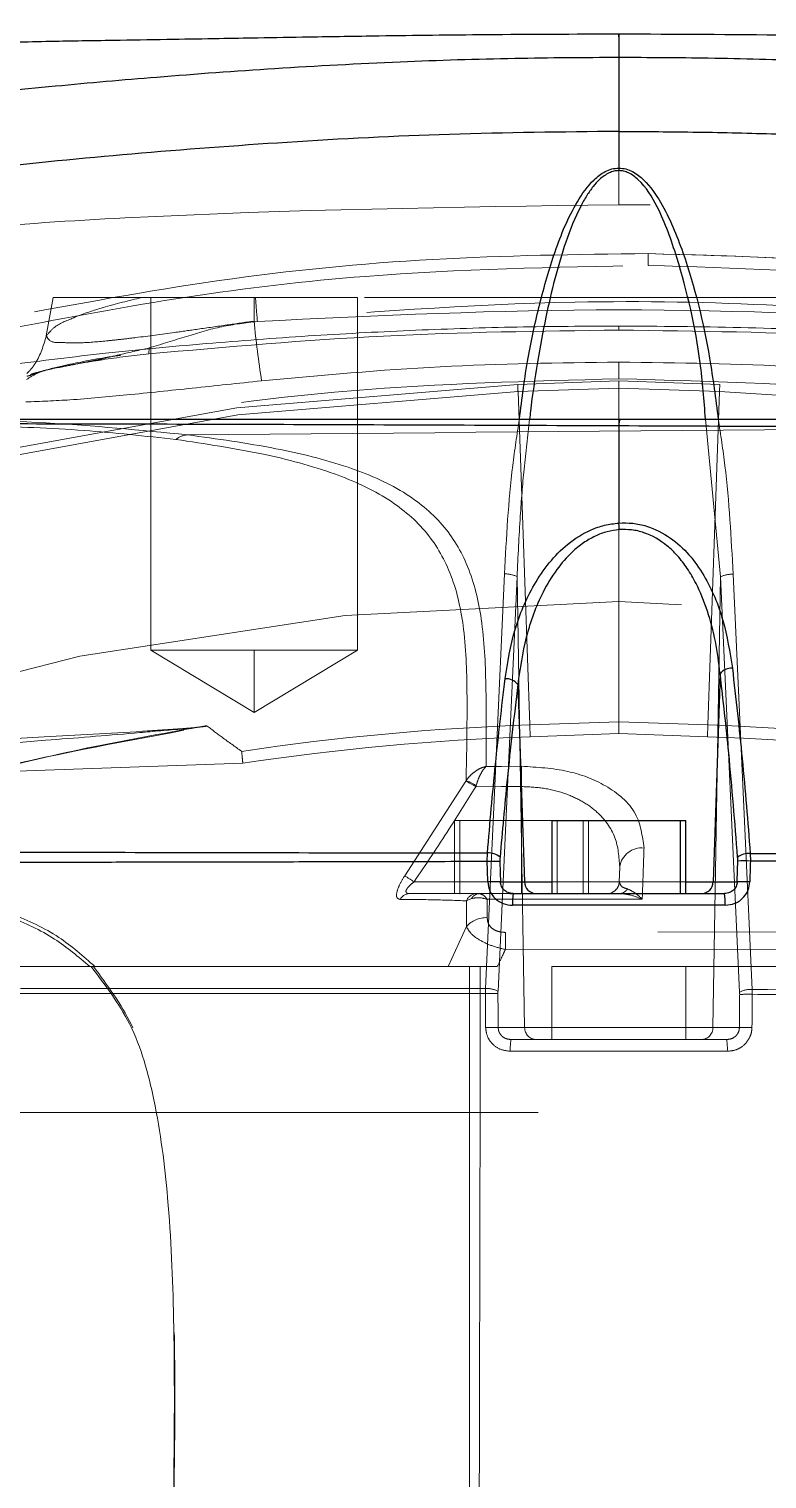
# Model space of a CAD drawing. Header units: millimetres. Extents: x 126 to 938, y 244 to 707.
# Drawn here: x 786.261 to 787.778, y 564.884 to 567.864 of the extents above; entities that cross this region are included whole.
import ezdxf

# ---------------------------------------------------------------- set-up
doc = ezdxf.new("R2010")
doc.units = ezdxf.units.MM
doc.linetypes.add('HIDDEN', pattern=[1.905, 1.27, -0.635])

msp = doc.modelspace()

# ---------------------------------------------------------------- linework, layer by layer
at = {"color": 7, "linetype": 'HIDDEN', "lineweight": 18}
for p, q in [((787.4737, 567.5031), (787.4737, 567.8479)), ((786.3105, 567.3123), (786.2966, 567.2335)), ((786.3105, 567.3123), (786.4928, 567.3123)), ((786.7237, 567.3123), (786.3105, 567.3123)), ((786.7265, 567.3123), (786.4928, 567.3123)), ((786.5112, 566.5873), (786.5112, 567.3123)), ((786.5112, 567.3123), (786.9362, 567.3123)), ((786.9362, 567.3123), (786.5112, 567.3123)), ((786.7237, 567.2638), (786.7237, 567.3123)), ((788.2237, 567.3123), (786.7237, 567.3123)), ((788.2209, 567.3123), (786.7265, 567.3123)), ((786.9362, 566.5873), (786.9362, 567.3123)), ((787.4737, 567.2453), (787.4737, 567.2538)), ((786.5081, 567.2087), (786.5077, 567.1964)), ((787.4737, 567.1453), (787.4737, 567.1797)), ((787.2661, 567.1336), (787.4737, 567.1409)), ((787.4737, 567.1409), (787.2661, 567.1336)), ((787.2666, 567.119), (787.4737, 567.1263)), ((787.2666, 567.119), (787.2905, 566.4341)), ((787.4737, 567.1409), (787.6814, 567.1336)), ((787.4737, 567.1263), (787.4737, 567.1409)), ((787.6814, 567.1336), (787.4737, 567.1409)), ((787.4737, 567.1263), (787.6808, 567.119)), ((787.4737, 567.1263), (787.4737, 566.4405)), ((787.6808, 567.119), (787.6569, 566.4341)), ((790.7418, 567.0623), (785.9837, 567.0623)), ((787.6829, 566.7382), (787.652, 567.0623)), ((787.2645, 566.7386), (787.2801, 565.8118)), ((787.6829, 566.7382), (787.6673, 565.8118)), ((786.5112, 566.5873), (786.7237, 566.5873)), ((786.7237, 566.5873), (786.5112, 566.5873)), ((786.5112, 566.5873), (786.7237, 566.4596)), ((786.7237, 566.5873), (786.9362, 566.5873)), ((786.9362, 566.5873), (786.7237, 566.5873)), ((786.7237, 566.4596), (786.7237, 566.5873)), ((786.7237, 566.4596), (786.7237, 566.5873)), ((786.7237, 566.4596), (786.9362, 566.5873)), ((787.4737, 566.4405), (787.2905, 566.4341)), ((787.2913, 566.4096), (787.2905, 566.4341)), ((787.4737, 566.416), (787.4737, 566.4405)), ((787.6569, 566.4341), (787.4737, 566.4405)), ((787.6561, 566.4096), (787.6569, 566.4341)), ((787.4737, 566.416), (787.2913, 566.4096)), ((787.6561, 566.4096), (787.4737, 566.416)), ((786.7006, 566.3553), (782.9926, 566.2256)), ((787.1591, 566.3183), (787.0334, 566.1237)), ((787.2737, 566.3072), (787.2737, 566.1114)), ((787.4007, 566.2373), (787.1362, 566.2373)), ((787.1362, 566.2373), (787.1362, 566.0873)), ((787.1467, 566.0868), (787.1467, 566.2373)), ((787.1467, 566.2373), (787.4112, 566.2373)), ((787.3467, 566.2373), (787.3362, 566.2373)), ((787.3467, 566.0873), (787.3467, 566.2373)), ((787.6112, 566.2373), (787.3467, 566.2373)), ((787.4007, 566.0873), (787.4007, 566.2373)), ((787.4112, 566.0873), (787.4112, 566.2373)), ((787.4756, 566.1422), (787.4746, 566.1114)), ((787.2737, 566.1114), (787.0528, 566.1114)), ((787.4746, 566.1114), (787.2737, 566.1114)), ((787.2737, 566.1114), (787.2737, 566.0873)), ((787.3362, 566.1114), (787.6112, 566.1114)), ((787.0435, 566.0873), (787.2737, 566.0873)), ((787.1381, 566.0873), (787.0435, 566.0873)), ((787.1381, 566.0873), (787.4007, 566.0873)), ((787.1467, 566.0868), (787.1381, 566.0873)), ((787.1669, 566.0873), (787.1467, 566.0868)), ((787.1603, 566.0723), (787.171, 566.0771)), ((787.2357, 566.0873), (787.1669, 566.0873)), ((787.1816, 566.0873), (787.1669, 566.0873)), ((787.187, 566.0873), (787.1816, 566.0873)), ((787.2357, 566.0873), (787.187, 566.0873)), ((787.3038, 566.0873), (787.2565, 566.0873)), ((787.2737, 566.0873), (787.4496, 566.0873)), ((787.6436, 566.0873), (787.3038, 566.0873)), ((787.3114, 566.0873), (787.4112, 566.0873)), ((787.4755, 566.0873), (787.3114, 566.0873)), ((787.6007, 566.0873), (787.3362, 566.0873)), ((787.3467, 566.0873), (787.6112, 566.0873)), ((787.4496, 566.0873), (787.4755, 566.0873)), ((787.6909, 566.0873), (787.6436, 566.0873)), ((787.1604, 566.0196), (787.1229, 565.9373)), ((784.1954, 565.9373), (786.3863, 565.9373)), ((786.3863, 565.9373), (786.3887, 565.9373)), ((786.3887, 565.9373), (786.3937, 565.9373)), ((786.3965, 565.9373), (786.3937, 565.9373)), ((786.3937, 565.9373), (786.3965, 565.9373)), ((787.167, 565.9373), (787.1229, 565.9373)), ((787.1229, 565.9373), (787.2238, 565.9373)), ((787.167, 565.9373), (787.1888, 565.9373)), ((790.7825, 565.9373), (787.1888, 565.9373)), ((790.7458, 565.9373), (787.2238, 565.9373)), ((787.3362, 565.7873), (787.3362, 565.9373)), ((787.3362, 565.9373), (787.6112, 565.9373)), ((787.6112, 565.9373), (787.3362, 565.9373)), ((787.6112, 565.7873), (787.6112, 565.9373)), ((787.7481, 565.8803), (787.748, 565.8903)), ((787.2258, 565.8118), (787.2801, 565.8118)), ((787.2801, 565.8118), (787.6673, 565.8118)), ((787.6673, 565.8118), (787.7216, 565.8118)), ((787.2521, 565.7873), (787.6953, 565.7873)), ((787.3042, 565.7873), (787.2521, 565.7873)), ((787.6432, 565.7873), (787.3042, 565.7873)), ((787.3362, 565.7873), (787.6112, 565.7873)), ((787.6112, 565.7873), (787.3362, 565.7873)), ((787.6953, 565.7873), (787.6432, 565.7873)), ((787.6967, 565.7631), (787.2507, 565.7631)), ((791.1026, 565.6373), (783.5228, 565.6373)), ((791.118, 565.6373), (783.8929, 565.6373))]:
    msp.add_line(p, q, dxfattribs=at)
at = {"color": 7, "linetype": 'Continuous', "lineweight": 25}
for p, q in [((787.4737, 567.8056), (787.4737, 567.6537)), ((787.4737, 567.6537), (787.4737, 567.5785)), ((787.4737, 567.5785), (787.4737, 567.5731)), ((787.4765, 567.0623), (790.5221, 567.0623)), ((787.4737, 567.0484), (787.4737, 566.8489)), ((787.6821, 566.5391), (787.6677, 566.1114)), ((787.266, 566.5171), (787.2797, 566.1114)), ((787.3362, 566.2373), (787.3362, 566.0873)), ((787.3362, 566.2373), (787.6007, 566.2373)), ((787.6007, 566.0873), (787.6007, 566.2373)), ((787.6007, 566.2373), (787.6112, 566.2373)), ((787.6112, 566.0873), (787.6112, 566.2373)), ((787.2033, 566.1531), (787.2036, 566.1708)), ((787.7439, 566.17), (787.7442, 566.1541)), ((787.2304, 566.1114), (787.2797, 566.1114)), ((787.2797, 566.1114), (787.3362, 566.1114)), ((787.6112, 566.1114), (787.6677, 566.1114)), ((787.6677, 566.1114), (787.717, 566.1114)), ((787.2565, 566.0873), (787.6909, 566.0873)), ((787.6924, 566.0632), (787.255, 566.0632))]:
    msp.add_line(p, q, dxfattribs=at)
at = {"color": 7, "linetype": 'Continuous', "lineweight": 25, "flags": 128}
for points in [[(787.4746, 566.8353), (787.4742, 566.8424), (787.4737, 566.8489)], [(787.2043, 566.1115), (787.2037, 566.1348), (787.2033, 566.1531)], [(787.2293, 566.153), (787.2299, 566.1297), (787.2304, 566.1114)], [(787.717, 566.1114), (787.7177, 566.1353), (787.7181, 566.1541)]]:
    msp.add_lwpolyline(points, dxfattribs=at)
at = {"color": 7, "linetype": 'HIDDEN', "lineweight": 18, "flags": 128}
for points in [[(787.1994, 565.8921), (787.2214, 566.3692), (787.2387, 566.7441)], [(787.2645, 566.7386), (787.2425, 566.2615), (787.2253, 565.8867)], [(787.7221, 565.8849), (787.7002, 566.3628), (787.6829, 566.7382)], [(787.7087, 566.7437), (787.7307, 566.2658), (787.748, 565.8903)], [(787.2736, 566.3489), (787.2328, 566.3488), (787.2008, 566.3487)], [(787.2736, 566.3489), (787.2736, 566.3454), (787.2736, 566.3413), (787.2736, 566.3366), (787.2736, 566.3314), (787.2737, 566.3257), (787.2737, 566.3198), (787.2737, 566.3136), (787.2737, 566.3072)], [(787.1797, 566.307), (787.2324, 566.3071), (787.2737, 566.3072)], [(787.4756, 566.1422), (787.475, 566.125), (787.4746, 566.1114)], [(787.203, 566.0756), (787.3816, 566.0756), (787.5219, 566.0756)], [(790.7292, 566.0126), (789.543, 566.0109), (788.7755, 566.0098), (788.008, 566.0087), (787.2405, 566.0075)], [(787.2405, 565.9723), (789.1942, 565.9749), (790.7292, 565.977)], [(787.1999, 565.8123), (787.1996, 565.8514), (787.1993, 565.8821)], [(787.2252, 565.8817), (787.2255, 565.8426), (787.2258, 565.8118)]]:
    msp.add_lwpolyline(points, dxfattribs=at)
at = {"color": 7, "linetype": 'HIDDEN', "lineweight": 18}
for centre, radius, start, end in [((809.5907, 567.1967), 22.0574, 179.46507, 179.52854), ((792.5131, 567.7697), 5.8046, 184.52004, 185.0061), ((788.5646, 567.4345), 1.8487, 185.298, 189.1341), ((787.4737, 561.1873), 5.95, 91.99999, 178.00001), ((787.4737, 561.1872), 5.95, 92.00009, 177.99991), ((787.4737, 561.1872), 5.9354, 92.00001, 177.99993), ((788.2407, 567.1605), 0.9751, 181.5801, 182.439), ((782.8733, 567.295), 4.8107, 357.9034, 358.0775), ((787.4737, 561.1873), 5.9354, 39.86373, 88.00018), ((787.4737, 561.1873), 5.95, 34.63083, 88.00015), ((787.4737, 561.1872), 5.95, 37.76413, 88), ((786.5894, 566.9901), 0.0401, 93.7495, 130.7056), ((787.2413, 566.6926), 0.0516, 63.3015, 92.8463), ((787.7061, 566.6922), 0.0515, 87.0973, 116.7081), ((787.4737, 561.1873), 5.5, 90, 270), ((787.4737, 561.1873), 5.5, 90, 270), ((787.4737, 561.1873), 5.5, 270, 90), ((787.4737, 561.1873), 5.5, 270, 90), ((787.4735, 561.1899), 5.2473, 91.9986, 98.4963), ((787.4739, 561.1899), 5.2473, 81.5037, 88.0014), ((787.4736, 561.1888), 5.224, 91.9989, 98.509), ((787.4739, 561.1888), 5.224, 81.491, 88.0011), ((786.9995, 566.0037), 0.3528, 59.2771, 63.0963), ((787.1053, 566.1824), 0.1475, 59.3808, 68.3134), ((787.5208, 566.1355), 0.0457, 84.032, 171.5502), ((786.8295, 565.781), 0.3988, 55.9507, 59.2418), ((787.4496, 566.1123), 0.025, 270.0133, 357.9843), ((787.4496, 566.1123), 0.025, 270.0133, 357.9843), ((787.044, 566.065), 0.0223, 91.1506, 152.7841), ((787.1821, 566.0639), 0.0233, 91.0567, 158.9016), ((787.1878, 566.0683), 0.0189, 92.5133, 152.4761), ((787.4747, 566.1062), 0.019, 272.2454, 330.7601), ((787.2013, 565.9827), 0.0551, 88.1137, 137.9278), ((867.808, 566.126), 80.5676, 180.084273, 180.109359), ((787.2069, 565.5691), 0.3131, 86.6548, 91.3925), ((787.202, 565.8404), 0.0518, 63.3355, 92.8832), ((787.7454, 565.8384), 0.052, 87.1105, 116.5924), ((787.7404, 565.5692), 0.3112, 88.5799, 93.3465), ((787.2076, 565.5011), 0.3112, 86.6535, 91.4201), ((787.3047, 565.8118), 0.0246, 179.9701, 269.0342), ((787.6427, 565.8118), 0.0246, 270.9658, 0.0299), ((787.7398, 565.5011), 0.3112, 88.5799, 93.3465), ((787.3575, 565.769), 0.107, 170.1797, 183.1471), ((787.5914, 565.769), 0.1055, 356.7879, 9.9417)]:
    msp.add_arc(centre, radius, start, end, dxfattribs=at)
at = {"color": 7, "linetype": 'Continuous', "lineweight": 25}
for centre, radius, start, end in [((787.7062, 566.5197), 0.031, 88.2878, 141.1396), ((787.2414, 566.4976), 0.0314, 38.3194, 92.8635), ((787.2058, 566.1353), 0.0356, 48.2647, 93.5411), ((787.7414, 566.132), 0.038, 86.2677, 128.0434), ((787.2153, 565.8769), 0.2764, 87.105, 92.5014), ((787.7321, 565.8828), 0.2716, 87.4493, 92.9442), ((787.2164, 565.8404), 0.2713, 87.0545, 92.5518), ((787.3043, 566.1118), 0.0246, 181.0152, 269.0131), ((787.6432, 566.1118), 0.0246, 270.9708, 359.0009), ((787.731, 565.8404), 0.2713, 87.4482, 92.9455), ((787.3529, 566.0691), 0.0981, 169.3141, 183.4217), ((787.5945, 566.0691), 0.0981, 356.5783, 10.6859)]:
    msp.add_arc(centre, radius, start, end, dxfattribs=at)
for points, knots in [([(787.4737, 567.8479), (787.4737, 567.849), (787.4737, 567.8662), (787.4737, 567.8349), (787.4737, 567.8056)], [0, 0, 0, 0, 0.063437, 1, 1, 1, 1]), ([(787.4737, 567.8536), (787.3825, 567.8533), (787.2183, 567.8528), (787.0058, 567.8501), (786.8496, 567.8476), (786.7398, 567.8457), (786.6471, 567.8441), (786.5529, 567.8425), (786.4434, 567.8406), (786.3164, 567.8389), (786.141, 567.8345), (785.9111, 567.8174), (785.6212, 567.7784), (785.3261, 567.7169), (785.0267, 567.6314), (784.7225, 567.5197), (784.4028, 567.3719), (784.1879, 567.2544), (784.0809, 567.196)], [0, 0, 0, 0, 0.077966, 0.14036, 0.18156, 0.211508, 0.234188, 0.2608, 0.292025, 0.327849, 0.369295, 0.441965, 0.524789, 0.619107, 0.699337, 0.790748, 0.89579, 1, 1, 1, 1]), ([(790.9241, 567.1635), (790.9192, 567.1665), (790.8043, 567.2372), (790.5768, 567.3529), (790.258, 567.5063), (789.9627, 567.618), (789.6982, 567.6974), (789.461, 567.7527), (789.2473, 567.7906), (789.0376, 567.8173), (788.832, 567.834), (788.6147, 567.8397), (788.3833, 567.8424), (788.1162, 567.8474), (787.8086, 567.8521), (787.5899, 567.8531), (787.4737, 567.8536)], [0, 0, 0, 0, 0.004797, 0.113198, 0.213727, 0.301434, 0.377661, 0.445205, 0.505598, 0.559646, 0.62248, 0.678456, 0.741972, 0.816593, 0.902524, 1, 1, 1, 1]), ([(787.4737, 567.8056), (787.4025, 567.8052), (787.2527, 567.8043), (787.0169, 567.7967), (786.7715, 567.7837), (786.5352, 567.7663), (786.31, 567.7465), (786.0948, 567.7246), (785.8818, 567.6957), (785.6787, 567.6624), (785.4532, 567.619), (785.2142, 567.5652), (785.0282, 567.516), (784.9223, 567.4857), (784.8846, 567.4747), (784.8478, 567.4637), (784.812, 567.4528), (784.7772, 567.442), (784.7447, 567.4317), (784.71, 567.4206), (784.66, 567.4042), (784.5954, 567.3821), (784.524, 567.3567), (784.4571, 567.3321), (784.3964, 567.3094), (784.3419, 567.2889), (784.2973, 567.2719), (784.247, 567.2527), (784.1939, 567.2323), (784.141, 567.2117), (784.1037, 567.199), (784.082, 567.1897), (784.0714, 567.1887), (784.0689, 567.1884)], [0, 0, 0, 0, 0.0612745, 0.1290113, 0.2031389, 0.2729444, 0.3330269, 0.3977975, 0.4591709, 0.5181321, 0.5749394, 0.6569806, 0.7290239, 0.740563, 0.7518358, 0.7628451, 0.7735867, 0.7840673, 0.7942892, 0.8029301, 0.8154672, 0.8395705, 0.8616968, 0.8807547, 0.9009061, 0.9175076, 0.9308857, 0.94204, 0.9638452, 0.9799428, 0.9908339, 0.9978838, 1, 1, 1, 1]), ([(791.1034, 566.7622), (791.0952, 566.7922), (791.0788, 566.8528), (791.0516, 566.9386), (791.023, 567.0158), (790.9967, 567.0733), (790.9733, 567.1133), (790.9543, 567.1388), (790.9351, 567.1578), (790.9125, 567.1712), (790.8852, 567.177), (790.8525, 567.1903), (790.8106, 567.2061), (790.7583, 567.2269), (790.6946, 567.2518), (790.6182, 567.2817), (790.527, 567.3166), (790.4313, 567.3524), (790.3219, 567.3915), (790.2007, 567.4319), (790.0678, 567.4729), (789.9292, 567.5126), (789.7447, 567.5614), (789.5078, 567.6164), (789.2992, 567.6566), (789.1625, 567.6795), (789.0966, 567.69), (789.0274, 567.7004), (788.9545, 567.7105), (788.878, 567.7204), (788.7976, 567.7298), (788.7126, 567.7387), (788.6106, 567.7485), (788.5097, 567.7576), (788.4084, 567.7661), (788.3167, 567.7732), (788.2142, 567.7805), (788.0637, 567.7899), (787.877, 567.7987), (787.6666, 567.8046), (787.535, 567.8053), (787.4737, 567.8056)], [0, 0, 0, 0, 0.023426, 0.047275, 0.067804, 0.085434, 0.094854, 0.102661, 0.109363, 0.115019, 0.122166, 0.130234, 0.141595, 0.155912, 0.172637, 0.193134, 0.217765, 0.24621, 0.270126, 0.305308, 0.342486, 0.374879, 0.41395, 0.486248, 0.558062, 0.573987, 0.590726, 0.608306, 0.626762, 0.64613, 0.666446, 0.687757, 0.710562, 0.743651, 0.764092, 0.787178, 0.81295, 0.841464, 0.900845, 0.95378, 1, 1, 1, 1]), ([(787.4737, 567.6537), (787.3576, 567.6525), (787.1302, 567.6501), (786.7964, 567.6328), (786.4771, 567.6085), (786.1436, 567.5766), (785.8036, 567.5284), (785.4644, 567.4617), (785.1613, 567.388), (784.8947, 567.3107), (784.6644, 567.2336), (784.47, 567.1598), (784.3102, 567.0949), (784.1835, 567.0431), (784.0895, 567.0014), (784.0252, 566.9789), (783.9918, 566.9598), (783.9779, 566.9599), (783.9761, 566.9599)], [0, 0, 0, 0, 0.096895, 0.189729, 0.278921, 0.364104, 0.469256, 0.565394, 0.65247, 0.729506, 0.796988, 0.85505, 0.902997, 0.940924, 0.969376, 0.988429, 0.998494, 1, 1, 1, 1]), ([(787.4737, 567.6537), (787.5279, 567.6534), (787.6358, 567.6529), (787.7923, 567.649), (787.9113, 567.6446), (787.9949, 567.6406), (788.0502, 567.6378), (788.1105, 567.6343), (788.176, 567.6302), (788.2465, 567.6254), (788.313, 567.6204), (788.3812, 567.615), (788.4565, 567.6087), (788.5369, 567.6014), (788.6159, 567.594), (788.6871, 567.5869), (788.7553, 567.5797), (788.8279, 567.5712), (788.893, 567.5629), (788.9573, 567.5541), (789.0144, 567.5458), (789.077, 567.5361), (789.1894, 567.5177), (789.336, 567.4907), (789.502, 567.4555), (789.6235, 567.4271), (789.7079, 567.4061), (789.7619, 567.3922), (789.796, 567.3831), (789.8135, 567.3784), (789.8195, 567.3767), (789.8214, 567.3762), (789.8222, 567.376), (789.8225, 567.376), (789.8226, 567.3759), (789.8226, 567.3759), (789.8227, 567.3759), (789.8227, 567.3759), (789.8641, 567.3466), (789.9549, 567.3455), (790.0696, 567.3024), (790.177, 567.2694), (790.2776, 567.2343), (790.3442, 567.2095), (790.3749, 567.1981)], [0, 0, 0, 0, 0.055048, 0.109677, 0.159061, 0.176026, 0.194762, 0.215251, 0.237482, 0.261429, 0.287074, 0.305244, 0.330884, 0.363908, 0.387254, 0.411522, 0.436597, 0.456906, 0.485781, 0.503323, 0.522867, 0.54436, 0.567744, 0.63859, 0.695806, 0.740128, 0.765384, 0.784173, 0.796782, 0.801228, 0.8026, 0.80309, 0.803282, 0.803366, 0.8034, 0.803416, 0.803421, 0.803425, 0.803429, 0.852604, 0.891691, 0.927859, 0.966679, 1, 1, 1, 1]), ([(787.2692, 567.0623), (787.2746, 567.1045), (787.2847, 567.1839), (787.3099, 567.2988), (787.3407, 567.407), (787.3765, 567.4944), (787.4147, 567.5492), (787.4412, 567.5698), (787.4591, 567.5774), (787.4688, 567.5781), (787.4737, 567.5785)], [0, 0, 0, 0, 0.22039, 0.414256, 0.608401, 0.802884, 0.900622, 0.949959, 0.974838, 1, 1, 1, 1]), ([(787.4737, 567.5731), (787.4704, 567.5729), (787.4635, 567.5724), (787.4495, 567.5672), (787.4347, 567.5563), (787.42, 567.5399), (787.4071, 567.5214), (787.3863, 567.4842), (787.3637, 567.4269), (787.3413, 567.3504), (787.3222, 567.2679), (787.3058, 567.177), (787.295, 567.1069), (787.2908, 567.0677), (787.2902, 567.0623)], [0, 0, 0, 0, 0.017664, 0.036264, 0.079027, 0.113387, 0.153206, 0.198944, 0.339836, 0.479347, 0.623218, 0.790284, 0.970716, 1, 1, 1, 1]), ([(787.4737, 567.5785), (787.4786, 567.5781), (787.4884, 567.5773), (787.5066, 567.5697), (787.5333, 567.5485), (787.5715, 567.4932), (787.621, 567.3709), (787.6577, 567.22), (787.6728, 567.1041), (787.6782, 567.0623)], [0, 0, 0, 0, 0.025387, 0.050685, 0.100723, 0.199511, 0.39459, 0.781498, 1, 1, 1, 1]), ([(787.652, 567.0623), (787.649, 567.101), (787.6402, 567.2135), (787.6064, 567.3607), (787.5619, 567.4866), (787.526, 567.5462), (787.4981, 567.5671), (787.4839, 567.5724), (787.4771, 567.5729), (787.4737, 567.5731)], [0, 0, 0, 0, 0.207355, 0.601078, 0.799157, 0.920162, 0.963393, 0.982173, 1, 1, 1, 1]), ([(784.7804, 567.0623), (784.7697, 567.0623), (784.7584, 567.0623), (784.7297, 567.0623), (784.8404, 567.0623), (784.8925, 567.0623), (785.0589, 567.0623), (785.2394, 567.0623), (785.474, 567.0623), (785.7417, 567.0623), (786.0441, 567.0623), (786.3746, 567.0623), (786.7275, 567.0623), (787.0976, 567.0623), (787.3488, 567.0623), (787.4765, 567.0623)], [0, 0, 0, 0, 0.011882, 0.01246, 0.030004, 0.065267, 0.117751, 0.186928, 0.270657, 0.368782, 0.478583, 0.598429, 0.727476, 0.861502, 1, 1, 1, 1]), ([(787.4765, 567.0623), (787.4758, 567.0608), (787.474, 567.0564), (787.4738, 567.0516), (787.4737, 567.0484)], [0, 0, 0, 0, 0.337537, 1, 1, 1, 1]), ([(787.4737, 567.0484), (787.3606, 567.0488), (787.1377, 567.0498), (786.8082, 567.051), (786.4907, 567.0519), (786.1891, 567.0526), (785.9073, 567.053), (785.649, 567.0533), (785.4171, 567.0534), (785.2147, 567.0533), (785.0446, 567.0531), (784.9086, 567.0529), (784.8089, 567.0525), (784.7471, 567.0523), (784.7186, 567.0519), (784.711, 567.0518)], [0, 0, 0, 0, 0.1228285, 0.2420841, 0.3577968, 0.4675936, 0.5695631, 0.6637441, 0.748113, 0.8213712, 0.8834796, 0.9329154, 0.9690139, 0.9917019, 1, 1, 1, 1]), ([(790.5682, 567.0361), (790.5261, 567.0361), (790.431, 567.0362), (790.2723, 567.0365), (790.083, 567.037), (789.8654, 567.0377), (789.6221, 567.0387), (789.3559, 567.0398), (789.0702, 567.0411), (788.7685, 567.0426), (788.4541, 567.0441), (788.131, 567.0456), (787.8034, 567.047), (787.5839, 567.0479), (787.4737, 567.0484)], [0, 0, 0, 0, 0.040876, 0.092164, 0.153861, 0.224419, 0.303059, 0.38975, 0.482481, 0.580001, 0.682317, 0.787264, 0.893162, 1, 1, 1, 1]), ([(787.2398, 566.529), (787.2453, 566.5624), (787.2564, 566.6296), (787.2968, 566.726), (787.3526, 566.7976), (787.4077, 566.8322), (787.4442, 566.8453), (787.4638, 566.8477), (787.4737, 566.8489)], [0, 0, 0, 0, 0.2377619, 0.4778876, 0.7288451, 0.8614383, 0.9300855, 1, 1, 1, 1]), ([(787.4737, 566.8489), (787.4833, 566.8491), (787.5025, 566.8494), (787.5394, 566.8413), (787.596, 566.8129), (787.6524, 566.7442), (787.6913, 566.6498), (787.7019, 566.5837), (787.7072, 566.5506)], [0, 0, 0, 0, 0.069369, 0.137982, 0.270222, 0.518059, 0.759096, 1, 1, 1, 1]), ([(787.4746, 566.8353), (787.4663, 566.8341), (787.4493, 566.8319), (787.4245, 566.8223), (787.4002, 566.8082), (787.3729, 566.7859), (787.3439, 566.7524), (787.3094, 566.6946), (787.2801, 566.6149), (787.2707, 566.5497), (787.266, 566.5171)], [0, 0, 0, 0, 0.061435, 0.12564, 0.193732, 0.266734, 0.38339, 0.516925, 0.758688, 1, 1, 1, 1]), ([(787.6821, 566.5391), (787.6793, 566.5613), (787.6738, 566.6049), (787.6575, 566.6673), (787.6373, 566.7176), (787.6154, 566.7552), (787.5954, 566.7813), (787.5674, 566.8086), (787.5349, 566.8275), (787.5003, 566.8357), (787.4832, 566.8354), (787.4746, 566.8353)], [0, 0, 0, 0, 0.169099, 0.331294, 0.48604, 0.576626, 0.658851, 0.733674, 0.871124, 0.935912, 1, 1, 1, 1]), ([(787.7072, 566.5506), (787.7142, 566.4886), (787.7287, 566.3619), (787.7388, 566.2348), (787.7439, 566.17)], [0, 0, 0, 0, 0.490076, 1, 1, 1, 1]), ([(787.2036, 566.1708), (787.2088, 566.2316), (787.2191, 566.3512), (787.233, 566.4704), (787.2398, 566.529)], [0, 0, 0, 0, 0.508551, 1, 1, 1, 1]), ([(787.718, 566.162), (787.7124, 566.2335), (787.7024, 566.3594), (787.6883, 566.4849), (787.6821, 566.5391)], [0, 0, 0, 0, 0.5680763, 1, 1, 1, 1]), ([(787.266, 566.5171), (787.2584, 566.4518), (787.2445, 566.3335), (787.2341, 566.2149), (787.2295, 566.1619)], [0, 0, 0, 0, 0.552573, 1, 1, 1, 1]), ([(784.104, 566.1738), (784.1458, 566.1739), (784.2401, 566.1743), (784.3964, 566.174), (784.5818, 566.1737), (784.7946, 566.1738), (785.0333, 566.1738), (785.2952, 566.1731), (785.5775, 566.173), (785.8784, 566.1731), (786.1947, 566.1727), (786.5231, 566.1719), (786.8605, 566.1713), (787.0883, 566.171), (787.2036, 566.1708)], [0, 0, 0, 0, 0.040474, 0.091306, 0.151244, 0.219882, 0.297292, 0.382267, 0.473357, 0.570555, 0.673452, 0.779518, 0.888369, 1, 1, 1, 1]), ([(787.2295, 566.1619), (787.2294, 566.1602), (787.2292, 566.1573), (787.2293, 566.1543), (787.2293, 566.153)], [0, 0, 0, 0, 0.549929, 1, 1, 1, 1]), ([(787.7181, 566.1541), (787.7182, 566.1556), (787.7182, 566.1582), (787.7181, 566.1608), (787.718, 566.162)], [0, 0, 0, 0, 0.567947, 1, 1, 1, 1]), ([(787.7439, 566.17), (787.8584, 566.1697), (788.0857, 566.1693), (788.4235, 566.1688), (788.753, 566.1688), (789.071, 566.1685), (789.3734, 566.1674), (789.6569, 566.1665), (789.919, 566.1677), (790.1578, 566.168), (790.3712, 566.1671), (790.557, 566.1676), (790.7131, 566.168), (790.8072, 566.1678), (790.8492, 566.1676)], [0, 0, 0, 0, 0.110659, 0.21954, 0.326386, 0.428964, 0.526728, 0.618507, 0.702877, 0.779907, 0.849214, 0.909085, 0.959366, 1, 1, 1, 1]), ([(787.2033, 566.1531), (787.1367, 566.1529), (787.0076, 566.1526), (786.82, 566.1522), (786.6448, 566.1519), (786.482, 566.1516), (786.3315, 566.1513), (786.2007, 566.1511), (786.0768, 566.1509), (785.9475, 566.1506), (785.7979, 566.1502), (785.6447, 566.1497), (785.5038, 566.1493), (785.3864, 566.149), (785.2772, 566.1488), (785.1697, 566.1487), (785.0577, 566.1486), (784.9456, 566.1486), (784.8295, 566.1486), (784.7263, 566.1484), (784.6378, 566.1481), (784.5519, 566.1481), (784.4541, 566.1482), (784.3524, 566.1483), (784.2624, 566.1486), (784.1793, 566.1486), (784.1245, 566.1485), (784.0965, 566.1485)], [0, 0, 0, 0, 0.064286, 0.124681, 0.181097, 0.233503, 0.281907, 0.326351, 0.359826, 0.401615, 0.45117, 0.504286, 0.549559, 0.587185, 0.617644, 0.655001, 0.69105, 0.725721, 0.763324, 0.803095, 0.825377, 0.848821, 0.885994, 0.919814, 0.947107, 0.972903, 1, 1, 1, 1]), ([(787.7442, 566.1541), (787.744, 566.1462), (787.7436, 566.132), (787.7432, 566.1177), (787.7431, 566.1115)], [0, 0, 0, 0, 0.560052, 1, 1, 1, 1]), ([(790.8505, 566.1579), (790.825, 566.1578), (790.7768, 566.1578), (790.7111, 566.1578), (790.666, 566.1577), (790.6246, 566.1575), (790.583, 566.1573), (790.5332, 566.1571), (790.4944, 566.157), (790.4682, 566.1569), (790.4448, 566.1568), (790.4185, 566.1568), (790.3763, 566.1567), (790.3111, 566.1567), (790.2253, 566.1568), (790.137, 566.1569), (790.0672, 566.1569), (790.018, 566.1568), (789.9727, 566.1567), (789.9136, 566.1564), (789.8427, 566.1561), (789.7724, 566.1559), (789.7153, 566.1557), (789.652, 566.1555), (789.569, 566.1555), (789.4524, 566.1556), (789.3187, 566.1558), (789.1834, 566.1562), (789.0505, 566.1562), (788.9108, 566.1562), (788.7909, 566.156), (788.6969, 566.1558), (788.6352, 566.1557), (788.5732, 566.1556), (788.5107, 566.1555), (788.448, 566.1554), (788.3849, 566.1552), (788.3215, 566.1551), (788.2597, 566.1549), (788.1843, 566.1548), (788.0796, 566.1546), (787.9277, 566.1544), (787.8106, 566.1542), (787.7442, 566.1541)], [0, 0, 0, 0, 0.024633, 0.046527, 0.063478, 0.068232, 0.086484, 0.103631, 0.11631, 0.123981, 0.12894, 0.138871, 0.149386, 0.169741, 0.201831, 0.232255, 0.255004, 0.269203, 0.279803, 0.29873, 0.326284, 0.348346, 0.366537, 0.381434, 0.409479, 0.446777, 0.493968, 0.538668, 0.577439, 0.62232, 0.673548, 0.693265, 0.713113, 0.733092, 0.753185, 0.773394, 0.79371, 0.814122, 0.834631, 0.853323, 0.886975, 0.935801, 1, 1, 1, 1]), ([(787.2043, 566.1115), (787.2053, 566.105), (787.2071, 566.0922), (787.2189, 566.0762), (787.2356, 566.0654), (787.2485, 566.0639), (787.255, 566.0632)], [0, 0, 0, 0, 0.249502, 0.498762, 0.748843, 1, 1, 1, 1]), ([(787.2565, 566.0873), (787.2529, 566.0877), (787.2462, 566.0884), (787.239, 566.0931), (787.2348, 566.0978), (787.2323, 566.102), (787.2307, 566.1066), (787.2305, 566.1098), (787.2304, 566.1114)], [0, 0, 0, 0, 0.276578, 0.506879, 0.63335, 0.757244, 0.879246, 1, 1, 1, 1]), ([(787.717, 566.1114), (787.7169, 566.1098), (787.7167, 566.1066), (787.7151, 566.102), (787.7126, 566.0978), (787.7084, 566.0931), (787.7012, 566.0884), (787.6945, 566.0877), (787.6909, 566.0873)], [0, 0, 0, 0, 0.120739, 0.243014, 0.366892, 0.49355, 0.723486, 1, 1, 1, 1]), ([(787.6924, 566.0632), (787.6993, 566.064), (787.7138, 566.0657), (787.7305, 566.0782), (787.7409, 566.0945), (787.7423, 566.1058), (787.7431, 566.1115)], [0, 0, 0, 0, 0.266865, 0.559315, 0.779741, 1, 1, 1, 1])]:
    msp.add_open_spline(points, degree=3, knots=knots, dxfattribs=at)
at = {"color": 7, "linetype": 'HIDDEN', "lineweight": 18}
for points, knots in [([(787.4737, 567.5031), (787.135, 567.4982), (786.6865, 567.4917), (786.1785, 567.4596), (785.839, 567.4178), (785.6126, 567.3658), (785.445, 567.3273)], [0, 0, 0, 0, 0.49767, 0.659076, 0.747631, 1, 1, 1, 1]), ([(791.1546, 566.5544), (791.1029, 566.5885), (790.9965, 566.6585), (790.829, 566.7601), (790.65, 566.8619), (790.4386, 566.973), (790.2423, 567.0673), (790.0801, 567.1355), (789.9948, 567.1689), (789.9156, 567.1986), (789.8012, 567.2393), (789.6363, 567.2916), (789.3853, 567.3594), (789.0659, 567.4253), (788.6796, 567.4691), (788.289, 567.486), (787.8887, 567.5006), (787.6161, 567.5022), (787.4737, 567.5031)], [0, 0, 0, 0, 0.0479936, 0.0985624, 0.1517012, 0.2074066, 0.2834919, 0.3202148, 0.3436759, 0.3543768, 0.3857474, 0.4376886, 0.4882217, 0.587109, 0.6898267, 0.788926, 0.8897773, 1, 1, 1, 1]), ([(787.5342, 567.4026), (787.3866, 567.4008), (787.0917, 567.397), (786.6506, 567.3534), (786.3607, 567.2993), (786.2155, 567.2722)], [0, 0, 0, 0, 0.33361, 0.666376, 1, 1, 1, 1]), ([(788.5642, 567.3066), (788.3933, 567.3338), (788.052, 567.388), (787.7066, 567.3978), (787.5342, 567.4026)], [0, 0, 0, 0, 0.500905, 1, 1, 1, 1]), ([(788.4887, 567.319), (788.3304, 567.3424), (788.0139, 567.3891), (787.6941, 567.3981), (787.5342, 567.4026)], [0, 0, 0, 0, 0.500205, 1, 1, 1, 1]), ([(786.2206, 567.2483), (786.342, 567.2714), (786.5844, 567.3175), (787.0227, 567.3687), (787.34, 567.3746), (787.534, 567.3782)], [0, 0, 0, 0, 0.280372, 0.559939, 1, 1, 1, 1]), ([(787.534, 567.3782), (787.7123, 567.3728), (788.0308, 567.363), (788.3459, 567.3158), (788.4846, 567.295)], [0, 0, 0, 0, 0.559735, 1, 1, 1, 1]), ([(786.2966, 567.2335), (786.3014, 567.2393), (786.3159, 567.2569), (786.3392, 567.265), (786.373, 567.2791), (786.4197, 567.2947), (786.4662, 567.3059), (786.4928, 567.3123)], [0, 0, 0, 0, 0.1052794, 0.314079, 0.3303607, 0.617461, 1, 1, 1, 1]), ([(788.2237, 567.2638), (788.0838, 567.2761), (787.8044, 567.3006), (787.3031, 567.3094), (786.9435, 567.2811), (786.7237, 567.2638)], [0, 0, 0, 0, 0.280354, 0.55995, 1, 1, 1, 1]), ([(786.7306, 567.2632), (786.9784, 567.2751), (787.4738, 567.299), (787.9692, 567.2751), (788.2168, 567.2632)], [0, 0, 0, 0, 0.500132, 1, 1, 1, 1]), ([(787.4737, 567.2538), (787.4041, 567.2534), (787.2649, 567.2526), (787.0562, 567.2457), (786.8476, 567.2349), (786.6348, 567.219), (786.4261, 567.1997), (786.2873, 567.1824), (786.2219, 567.1742)], [0, 0, 0, 0, 0.16639, 0.332692, 0.498979, 0.665687, 0.842482, 1, 1, 1, 1]), ([(786.7237, 567.2638), (786.7052, 567.2612), (786.6667, 567.2557), (786.6121, 567.2478), (786.5497, 567.2389), (786.4963, 567.2318), (786.4496, 567.2262), (786.4113, 567.2223), (786.3701, 567.2184), (786.333, 567.2199), (786.3048, 567.2194), (786.2986, 567.23), (786.2966, 567.2335)], [0, 0, 0, 0, 0.128897, 0.268266, 0.379977, 0.564012, 0.639469, 0.70426, 0.83028, 0.919028, 0.973729, 1, 1, 1, 1]), ([(786.5077, 567.1964), (786.6684, 567.2107), (786.9898, 567.2392), (787.3124, 567.2433), (787.4737, 567.2453)], [0, 0, 0, 0, 0.500121, 1, 1, 1, 1]), ([(786.5081, 567.2087), (786.5338, 567.2166), (786.5833, 567.2319), (786.6567, 567.2545), (786.7061, 567.2603), (786.7306, 567.2632)], [0, 0, 0, 0, 0.3509571, 0.6783156, 1, 1, 1, 1]), ([(788.7255, 567.1742), (788.6451, 567.1841), (788.4786, 567.2045), (788.2281, 567.2262), (787.9748, 567.2422), (787.7243, 567.252), (787.5573, 567.2532), (787.4737, 567.2538)], [0, 0, 0, 0, 0.193684, 0.400966, 0.600776, 0.800323, 1, 1, 1, 1]), ([(787.4737, 567.2453), (787.635, 567.2433), (787.9576, 567.2392), (788.279, 567.2107), (788.4397, 567.1964)], [0, 0, 0, 0, 0.499879, 1, 1, 1, 1]), ([(786.2562, 567.1505), (786.2578, 567.1509), (786.2646, 567.1523), (786.2888, 567.1617), (786.3399, 567.1729), (786.3981, 567.1831), (786.4567, 567.197), (786.4884, 567.2042), (786.5081, 567.2087)], [0, 0, 0, 0, 0.0189275, 0.0797804, 0.3009072, 0.6233445, 0.7651346, 1, 1, 1, 1]), ([(786.2966, 567.2335), (786.2907, 567.2137), (786.283, 567.1874), (786.2645, 567.1641), (786.258, 567.1577), (786.2563, 567.1561)], [0, 0, 0, 0, 0.690832, 0.919146, 1, 1, 1, 1]), ([(786.5077, 567.1964), (786.4757, 567.1929), (786.4431, 567.1893), (786.4098, 567.1842), (786.4054, 567.1836), (786.3915, 567.1814), (786.3657, 567.1773), (786.3249, 567.1686), (786.2848, 567.1626), (786.2624, 567.148), (786.256, 567.1438)], [0, 0, 0, 0, 0.373263, 0.379596, 0.390355, 0.424978, 0.542246, 0.692413, 0.911323, 1, 1, 1, 1]), ([(786.2642, 567.1541), (786.2651, 567.1544), (786.2698, 567.1559), (786.291, 567.1626), (786.3411, 567.1745), (786.3981, 567.1864), (786.4387, 567.1921), (786.4493, 567.1935)], [0, 0, 0, 0, 0.0152805, 0.0781643, 0.3512983, 0.8302053, 1, 1, 1, 1]), ([(786.7393, 567.1411), (786.8616, 567.1523), (787.1059, 567.1749), (787.3512, 567.1781), (787.4737, 567.1797)], [0, 0, 0, 0, 0.500675, 1, 1, 1, 1]), ([(787.4737, 567.1797), (787.5962, 567.1781), (787.8415, 567.1749), (788.0858, 567.1523), (788.2082, 567.1411)], [0, 0, 0, 0, 0.499325, 1, 1, 1, 1]), ([(781.5811, 562.1595), (781.6174, 562.347), (781.6901, 562.7221), (781.8672, 563.2683), (782.0922, 563.7963), (782.368, 564.3005), (782.6913, 564.7763), (783.0593, 565.2194), (783.4688, 565.6257), (783.9012, 565.9786), (784.3489, 566.2803), (784.8116, 566.5366), (785.3078, 566.7553), (785.8328, 566.9305), (786.3745, 567.0541), (786.9225, 567.1309), (787.2899, 567.1405), (787.4737, 567.1453)], [0, 0, 0, 0, 0.068199, 0.136432, 0.204715, 0.273055, 0.341472, 0.409974, 0.478575, 0.547289, 0.609103, 0.671275, 0.736055, 0.80262, 0.868751, 0.934351, 1, 1, 1, 1]), ([(787.4737, 567.1453), (787.6724, 567.1397), (788.0695, 567.1285), (788.6619, 567.0388), (789.2445, 566.8939), (789.8037, 566.6906), (790.3243, 566.44), (790.8041, 566.1497), (791.2475, 565.8222), (791.6583, 565.4559), (792.0355, 565.0511), (792.3756, 564.6108), (792.6746, 564.138), (792.9277, 563.6398), (793.1333, 563.1205), (793.2884, 562.5847), (793.3964, 562.037), (793.4248, 561.6666), (793.439, 561.4814)], [0, 0, 0, 0, 0.065634, 0.131204, 0.197553, 0.263794, 0.32746, 0.388217, 0.448865, 0.509412, 0.569867, 0.631476, 0.693011, 0.754485, 0.815912, 0.877298, 0.938658, 1, 1, 1, 1]), ([(786.2544, 567.0977), (786.2847, 567.0989), (786.3541, 567.1017), (786.4681, 567.1126), (786.5994, 567.1262), (786.6917, 567.136), (786.7393, 567.1411)], [0, 0, 0, 0, 0.186676, 0.428001, 0.705541, 1, 1, 1, 1]), ([(786.5868, 567.0301), (786.4899, 567.0397), (786.2893, 567.0594), (786.0878, 567.0613), (785.9837, 567.0623)], [0, 0, 0, 0, 0.483169, 1, 1, 1, 1]), ([(786.5868, 567.0301), (787.0388, 567.0341), (787.9433, 567.0419), (789.3014, 567.0525), (790.2074, 567.0571), (790.6609, 567.0594)], [0, 0, 0, 0, 0.332818, 0.666089, 1, 1, 1, 1]), ([(787.2387, 566.7441), (787.2426, 566.8186), (787.2481, 566.9252), (787.2643, 567.0306), (787.2692, 567.0623)], [0, 0, 0, 0, 0.699247, 1, 1, 1, 1]), ([(787.2902, 567.0623), (787.2862, 567.028), (787.2785, 566.9619), (787.27, 566.8539), (787.2665, 566.7802), (787.2645, 566.7386)], [0, 0, 0, 0, 0.318127, 0.615613, 1, 1, 1, 1]), ([(787.6782, 567.0623), (787.6831, 567.0304), (787.6993, 566.9249), (787.7048, 566.8182), (787.7087, 566.7437)], [0, 0, 0, 0, 0.301606, 1, 1, 1, 1]), ([(785.9555, 567.0476), (786.0264, 567.0481), (786.166, 567.0492), (786.3689, 567.0419), (786.5003, 567.0275), (786.5632, 567.0205)], [0, 0, 0, 0, 0.349049, 0.687993, 1, 1, 1, 1]), ([(787.2008, 566.3487), (787.2012, 566.4045), (787.2018, 566.5056), (787.1958, 566.6441), (787.1691, 566.758), (787.1145, 566.8504), (787.0274, 566.9202), (786.909, 566.9699), (786.759, 567.0064), (786.6476, 567.0218), (786.5868, 567.0301)], [0, 0, 0, 0, 0.154781, 0.280616, 0.383925, 0.476148, 0.572621, 0.688022, 0.829771, 1, 1, 1, 1]), ([(786.5632, 567.0205), (786.6234, 567.0116), (786.7336, 566.9952), (786.8815, 566.9564), (786.9977, 566.9046), (787.0828, 566.8329), (787.1352, 566.7385), (787.1595, 566.6222), (787.1627, 566.4805), (787.1608, 566.3768), (787.1598, 566.3195)], [0, 0, 0, 0, 0.168049, 0.307424, 0.421112, 0.51677, 0.609123, 0.713568, 0.841627, 1, 1, 1, 1]), ([(786.6232, 566.4318), (786.5474, 566.4184), (786.3924, 566.3909), (786.1568, 566.3361), (785.9236, 566.2714), (785.6991, 566.1982), (785.4783, 566.1159), (785.2465, 566.0177), (784.9847, 565.8913), (784.7038, 565.735), (784.4108, 565.5464), (784.1281, 565.3363), (783.8685, 565.1145), (783.6583, 564.9101), (783.4854, 564.7238), (783.3742, 564.5929), (783.2982, 564.4981), (783.2578, 564.4464), (783.2173, 564.3931), (783.1768, 564.3384), (783.1362, 564.2821), (783.0923, 564.2193), (783.0415, 564.1444), (782.9809, 564.0511), (782.9113, 563.9384), (782.834, 563.8054), (782.7507, 563.6512), (782.6487, 563.4455), (782.5417, 563.2009), (782.4416, 562.9321), (782.3566, 562.6637), (782.2857, 562.3915), (782.2273, 562.1112), (782.201, 561.9274), (782.1882, 561.838)], [0, 0, 0, 0, 0.033674, 0.068945, 0.105819, 0.139632, 0.172254, 0.20898, 0.249813, 0.299456, 0.349625, 0.402271, 0.453508, 0.499002, 0.530556, 0.564763, 0.574162, 0.58374, 0.593501, 0.603445, 0.61357, 0.623876, 0.636985, 0.653207, 0.672543, 0.694992, 0.720552, 0.749221, 0.795531, 0.837364, 0.874723, 0.918716, 0.960474, 1, 1, 1, 1]), ([(786.6232, 566.4318), (786.6228, 566.4316), (786.6212, 566.4304), (786.6141, 566.4302), (786.5953, 566.427), (786.5483, 566.4235), (786.446, 566.4141), (786.2311, 566.3974), (785.9041, 566.3707), (785.5259, 566.3407), (785.2725, 566.3216), (785.1607, 566.3132)], [0, 0, 0, 0, 0.00089, 0.003982, 0.014028, 0.040361, 0.099613, 0.224582, 0.480589, 0.770743, 1, 1, 1, 1]), ([(786.5775, 566.4264), (786.5872, 566.4271), (786.6039, 566.4283), (786.6205, 566.4305), (786.6275, 566.4314)], [0, 0, 0, 0, 0.581962, 1, 1, 1, 1]), ([(786.6275, 566.4314), (786.6269, 566.4316), (786.6255, 566.4319), (786.6241, 566.4318), (786.6232, 566.4318)], [0, 0, 0, 0, 0.382398, 1, 1, 1, 1]), ([(786.6982, 566.3797), (786.6847, 566.3892), (786.6608, 566.4061), (786.6376, 566.4238), (786.6275, 566.4314)], [0, 0, 0, 0, 0.566633, 1, 1, 1, 1]), ([(782.1986, 561.9019), (782.2169, 562.0255), (782.2587, 562.3072), (782.3717, 562.7357), (782.527, 563.1825), (782.7189, 563.6075), (782.9431, 564.0083), (783.1969, 564.3821), (783.4773, 564.7271), (783.814, 565.0756), (784.213, 565.4146), (784.6768, 565.7291), (785.1603, 565.9885), (785.6566, 566.192), (786.1298, 566.3394), (786.4404, 566.3971), (786.5792, 566.4228)], [0, 0, 0, 0, 0.055568, 0.126608, 0.196694, 0.265763, 0.333769, 0.40069, 0.466522, 0.531278, 0.615981, 0.698908, 0.780096, 0.859549, 0.937235, 1, 1, 1, 1]), ([(785.3168, 566.365), (785.3921, 566.368), (785.5933, 566.376), (785.9183, 566.3906), (786.2354, 566.4063), (786.4545, 566.418), (786.5497, 566.4245), (786.5775, 566.4264)], [0, 0, 0, 0, 0.1791527, 0.478523, 0.7733574, 0.9337599, 1, 1, 1, 1]), ([(786.6982, 566.3797), (786.6987, 566.3751), (786.6994, 566.367), (786.7002, 566.3589), (786.7006, 566.3553)], [0, 0, 0, 0, 0.559882, 1, 1, 1, 1]), ([(787.2008, 566.3487), (787.197, 566.3476), (787.1892, 566.3451), (787.1784, 566.3387), (787.168, 566.3304), (787.1626, 566.3232), (787.1598, 566.3195)], [0, 0, 0, 0, 0.2315481, 0.4737439, 0.7304592, 1, 1, 1, 1]), ([(787.1804, 566.3093), (787.1818, 566.3137), (787.1843, 566.3219), (787.1894, 566.3328), (787.1946, 566.3418), (787.1989, 566.3466), (787.2008, 566.3487)], [0, 0, 0, 0, 0.3044939, 0.5738416, 0.8045983, 1, 1, 1, 1]), ([(787.5255, 566.1809), (787.5222, 566.2055), (787.5149, 566.2587), (787.4482, 566.3129), (787.3657, 566.3435), (787.3057, 566.347), (787.2736, 566.3489)], [0, 0, 0, 0, 0.215203, 0.466021, 0.714173, 1, 1, 1, 1]), ([(787.1598, 566.3195), (787.1597, 566.3193), (787.1594, 566.3189), (787.1592, 566.3185), (787.1591, 566.3183)], [0, 0, 0, 0, 0.5568743, 1, 1, 1, 1]), ([(787.0528, 566.1114), (787.0771, 566.1475), (787.1206, 566.2119), (787.1617, 566.2779), (787.1797, 566.307)], [0, 0, 0, 0, 0.559973, 1, 1, 1, 1]), ([(787.1797, 566.307), (787.1799, 566.3074), (787.1801, 566.3082), (787.1803, 566.309), (787.1804, 566.3093)], [0, 0, 0, 0, 0.560364, 1, 1, 1, 1]), ([(787.2737, 566.3072), (787.2889, 566.3066), (787.319, 566.3053), (787.361, 566.2947), (787.3982, 566.2782), (787.4367, 566.2509), (787.471, 566.205), (787.4741, 566.1627), (787.4756, 566.1422)], [0, 0, 0, 0, 0.155783, 0.308494, 0.441711, 0.571565, 0.791787, 1, 1, 1, 1]), ([(787.5219, 566.0756), (787.5226, 566.0957), (787.5238, 566.1307), (787.525, 566.1658), (787.5255, 566.1809)], [0, 0, 0, 0, 0.57063, 1, 1, 1, 1]), ([(787.0334, 566.1237), (787.0295, 566.1172), (787.0225, 566.1055), (787.0167, 566.0909), (787.0164, 566.0775), (787.0219, 566.0759), (787.0242, 566.0752)], [0, 0, 0, 0, 0.39734, 0.722694, 0.882194, 1, 1, 1, 1]), ([(787.0528, 566.1114), (787.0493, 566.1086), (787.0444, 566.1047), (787.0392, 566.0989), (787.0368, 566.0951), (787.0357, 566.0917), (787.0369, 566.0888), (787.0399, 566.0874), (787.0422, 566.0873), (787.0435, 566.0873)], [0, 0, 0, 0, 0.367407, 0.526878, 0.647062, 0.738977, 0.810784, 0.889049, 1, 1, 1, 1]), ([(787.4747, 566.1095), (787.4743, 566.1074), (787.4734, 566.1032), (787.47, 566.0973), (787.4651, 566.0921), (787.4608, 566.09), (787.4586, 566.0889)], [0, 0, 0, 0, 0.224914, 0.472795, 0.735021, 1, 1, 1, 1]), ([(787.4913, 566.097), (787.4861, 566.0984), (787.4786, 566.1006), (787.4761, 566.1083), (787.4748, 566.1108), (787.4746, 566.1114)], [0, 0, 0, 0, 0.638798, 0.915217, 1, 1, 1, 1]), ([(786.1042, 566.0783), (786.1432, 566.0665), (786.2153, 566.0446), (786.3127, 565.9996), (786.3627, 565.9572), (786.3863, 565.9373)], [0, 0, 0, 0, 0.384261, 0.709964, 1, 1, 1, 1]), ([(786.3965, 565.9373), (786.3726, 565.9585), (786.3219, 566.0036), (786.2206, 566.0497), (786.1456, 566.0715), (786.1049, 566.0833)], [0, 0, 0, 0, 0.289612, 0.614183, 1, 1, 1, 1]), ([(787.0242, 566.0752), (787.0477, 566.0751), (787.0931, 566.0749), (787.1385, 566.0732), (787.1603, 566.0723)], [0, 0, 0, 0, 0.5183072, 1, 1, 1, 1]), ([(787.1603, 566.0723), (787.1603, 566.0626), (787.1604, 566.045), (787.1604, 566.0274), (787.1604, 566.0196)], [0, 0, 0, 0, 0.555305, 1, 1, 1, 1]), ([(787.171, 566.0771), (787.1762, 566.078), (787.1869, 566.08), (787.1975, 566.0771), (787.203, 566.0756)], [0, 0, 0, 0, 0.479143, 1, 1, 1, 1]), ([(787.203, 566.0756), (787.2005, 566.0789), (787.1962, 566.0843), (787.1897, 566.0864), (787.187, 566.0873)], [0, 0, 0, 0, 0.587236, 1, 1, 1, 1]), ([(787.2031, 566.0377), (787.2031, 566.0448), (787.203, 566.0575), (787.203, 566.0701), (787.203, 566.0756)], [0, 0, 0, 0, 0.563433, 1, 1, 1, 1]), ([(787.3114, 566.0873), (787.2988, 566.0871), (787.2736, 566.0868), (787.2484, 566.0871), (787.2357, 566.0873)], [0, 0, 0, 0, 0.498503, 1, 1, 1, 1]), ([(787.4755, 566.0873), (787.483, 566.0866), (787.4991, 566.0851), (787.514, 566.0789), (787.5219, 566.0756)], [0, 0, 0, 0, 0.469817, 1, 1, 1, 1]), ([(787.5219, 566.0756), (787.5169, 566.0805), (787.5078, 566.0893), (787.4964, 566.0946), (787.4913, 566.097)], [0, 0, 0, 0, 0.555506, 1, 1, 1, 1]), ([(787.1604, 566.0196), (787.1628, 566.0152), (787.1688, 566.0046), (787.1868, 565.9916), (787.2111, 565.9796), (787.2304, 565.9748), (787.2405, 565.9723)], [0, 0, 0, 0, 0.154405, 0.378472, 0.675555, 1, 1, 1, 1]), ([(787.2405, 566.0075), (787.2364, 566.0078), (787.2285, 566.0082), (787.2177, 566.0122), (787.2092, 566.0188), (787.2039, 566.0278), (787.2034, 566.0345), (787.2031, 566.0377)], [0, 0, 0, 0, 0.227878, 0.439577, 0.627874, 0.820845, 1, 1, 1, 1]), ([(787.2238, 565.9373), (787.227, 565.9438), (787.2327, 565.9554), (787.2381, 565.9671), (787.2405, 565.9723)], [0, 0, 0, 0, 0.559989, 1, 1, 1, 1]), ([(786.3887, 565.9373), (786.4175, 565.8993), (786.4797, 565.8175), (786.5245, 565.6506), (786.5507, 565.4474), (786.5603, 565.198), (786.5601, 564.9079), (786.5528, 564.5863), (786.5414, 564.2506), (786.5327, 564.0237), (786.5283, 563.9111)], [0, 0, 0, 0, 0.068825, 0.148352, 0.247063, 0.367739, 0.510952, 0.669548, 0.835908, 1, 1, 1, 1]), ([(786.5297, 563.916), (786.534, 564.0279), (786.5426, 564.2533), (786.5538, 564.587), (786.561, 564.9071), (786.5613, 565.1963), (786.5519, 565.4454), (786.5264, 565.6489), (786.4829, 565.8163), (786.4219, 565.899), (786.3937, 565.9373)], [0, 0, 0, 0, 0.163471, 0.329366, 0.487691, 0.630934, 0.751931, 0.851111, 0.931106, 1, 1, 1, 1]), ([(787.1229, 565.9373), (787.0915, 565.9373), (787.028, 565.9372), (786.9357, 565.9372), (786.849, 565.9372), (786.7691, 565.9372), (786.6839, 565.9373), (786.592, 565.9372), (786.4932, 565.9372), (786.4287, 565.9372), (786.3965, 565.9373)], [0, 0, 0, 0, 0.129818, 0.262147, 0.381283, 0.487684, 0.592133, 0.733291, 0.867047, 1, 1, 1, 1]), ([(787.167, 565.9373), (787.167, 565.8491), (787.167, 565.667), (787.1668, 565.3897), (787.1666, 565.1087), (787.1665, 564.9218), (787.1665, 564.8299)], [0, 0, 0, 0, 0.238791, 0.493514, 0.751085, 1, 1, 1, 1]), ([(787.1868, 564.8368), (787.187, 564.9278), (787.1874, 565.1131), (787.188, 565.3919), (787.1886, 565.6677), (787.1888, 565.8493), (787.1888, 565.9373)], [0, 0, 0, 0, 0.248064, 0.505113, 0.760083, 1, 1, 1, 1]), ([(784.2157, 565.8932), (784.3059, 565.8934), (784.499, 565.8938), (784.8057, 565.8919), (785.1462, 565.892), (785.5167, 565.893), (785.9126, 565.8934), (786.329, 565.8922), (786.76, 565.8919), (787.0521, 565.8921), (787.1994, 565.8921)], [0, 0, 0, 0, 0.090772, 0.194161, 0.308281, 0.433164, 0.566681, 0.706322, 0.851841, 1, 1, 1, 1]), ([(787.1993, 565.8821), (787.1162, 565.8821), (786.9516, 565.882), (786.7693, 565.8819), (786.6522, 565.8819), (786.5985, 565.8819), (786.5442, 565.8819), (786.4894, 565.8819), (786.434, 565.8819), (786.378, 565.882), (786.2814, 565.8821), (786.1608, 565.8822), (786.0327, 565.8824), (785.9566, 565.8825), (785.9208, 565.8825), (785.9105, 565.8826), (785.9073, 565.8826), (785.9062, 565.8826), (785.9058, 565.8826), (785.9056, 565.8826), (785.9056, 565.8826), (785.9055, 565.8826), (785.8652, 565.8826), (785.7805, 565.8825), (785.6478, 565.8823), (785.4314, 565.8818), (785.1458, 565.8806), (784.8947, 565.8801), (784.7545, 565.8804), (784.7147, 565.8804), (784.6754, 565.8805), (784.6366, 565.8806), (784.5983, 565.8807), (784.5605, 565.8808), (784.5232, 565.8808), (784.4976, 565.8807), (784.4775, 565.8807), (784.4513, 565.8806), (784.3979, 565.8804), (784.3149, 565.8801), (784.2502, 565.8798), (784.2138, 565.8797)], [0, 0, 0, 0, 0.083487, 0.165385, 0.183174, 0.201166, 0.219353, 0.237728, 0.256287, 0.275026, 0.293932, 0.353422, 0.396142, 0.422651, 0.429958, 0.432142, 0.432937, 0.433192, 0.433284, 0.43332, 0.433336, 0.433344, 0.433348, 0.473888, 0.518432, 0.566659, 0.691385, 0.805406, 0.818934, 0.832278, 0.845443, 0.85842, 0.871257, 0.883922, 0.896416, 0.908734, 0.909664, 0.916568, 0.935067, 0.963357, 1, 1, 1, 1]), ([(787.1993, 565.8821), (787.1993, 565.884), (787.1993, 565.8873), (787.1994, 565.8907), (787.1994, 565.8921)], [0, 0, 0, 0, 0.563377, 1, 1, 1, 1]), ([(787.2252, 565.8817), (787.2252, 565.8826), (787.2252, 565.8843), (787.2253, 565.886), (787.2253, 565.8867)], [0, 0, 0, 0, 0.562919, 1, 1, 1, 1]), ([(787.7216, 565.8118), (787.7217, 565.8245), (787.7219, 565.8472), (787.7221, 565.8699), (787.7222, 565.8799)], [0, 0, 0, 0, 0.559955, 1, 1, 1, 1]), ([(787.7221, 565.8849), (787.7221, 565.8839), (787.7222, 565.8823), (787.7222, 565.8806), (787.7222, 565.8799)], [0, 0, 0, 0, 0.556194, 1, 1, 1, 1]), ([(787.7481, 565.8803), (787.748, 565.8676), (787.7478, 565.8449), (787.7476, 565.8222), (787.7475, 565.8123)], [0, 0, 0, 0, 0.560041, 1, 1, 1, 1]), ([(787.748, 565.8903), (787.9141, 565.8881), (788.2409, 565.8838), (788.5676, 565.8755), (788.7283, 565.8714)], [0, 0, 0, 0, 0.508138, 1, 1, 1, 1]), ([(788.7284, 565.8611), (788.6737, 565.8628), (788.5513, 565.8665), (788.3526, 565.8707), (788.1402, 565.8746), (787.9359, 565.8779), (787.8078, 565.8795), (787.7481, 565.8803)], [0, 0, 0, 0, 0.167515, 0.374743, 0.607999, 0.817439, 1, 1, 1, 1]), ([(787.2507, 565.7631), (787.2433, 565.764), (787.2287, 565.7658), (787.212, 565.7787), (787.2018, 565.795), (787.2006, 565.8065), (787.1999, 565.8123)], [0, 0, 0, 0, 0.280231, 0.559305, 0.779527, 1, 1, 1, 1]), ([(787.2258, 565.8118), (787.2259, 565.8102), (787.2261, 565.8069), (787.2277, 565.8022), (787.2302, 565.7978), (787.2345, 565.793), (787.2418, 565.7884), (787.2484, 565.7877), (787.2521, 565.7873)], [0, 0, 0, 0, 0.1223, 0.246246, 0.372534, 0.501652, 0.726537, 1, 1, 1, 1]), ([(787.6953, 565.7873), (787.699, 565.7877), (787.7056, 565.7884), (787.7129, 565.793), (787.7172, 565.7978), (787.7197, 565.8022), (787.7213, 565.8069), (787.7215, 565.8102), (787.7216, 565.8118)], [0, 0, 0, 0, 0.273102, 0.497797, 0.627098, 0.753498, 0.877569, 1, 1, 1, 1]), ([(787.7475, 565.8123), (787.7473, 565.809), (787.7468, 565.8024), (787.7427, 565.79), (787.7332, 565.7763), (787.7163, 565.7653), (787.7033, 565.7638), (787.6967, 565.7631)], [0, 0, 0, 0, 0.125096, 0.251685, 0.500785, 0.750176, 1, 1, 1, 1])]:
    msp.add_open_spline(points, degree=3, knots=knots, dxfattribs=at)

doc.saveas('drawing.dxf')
